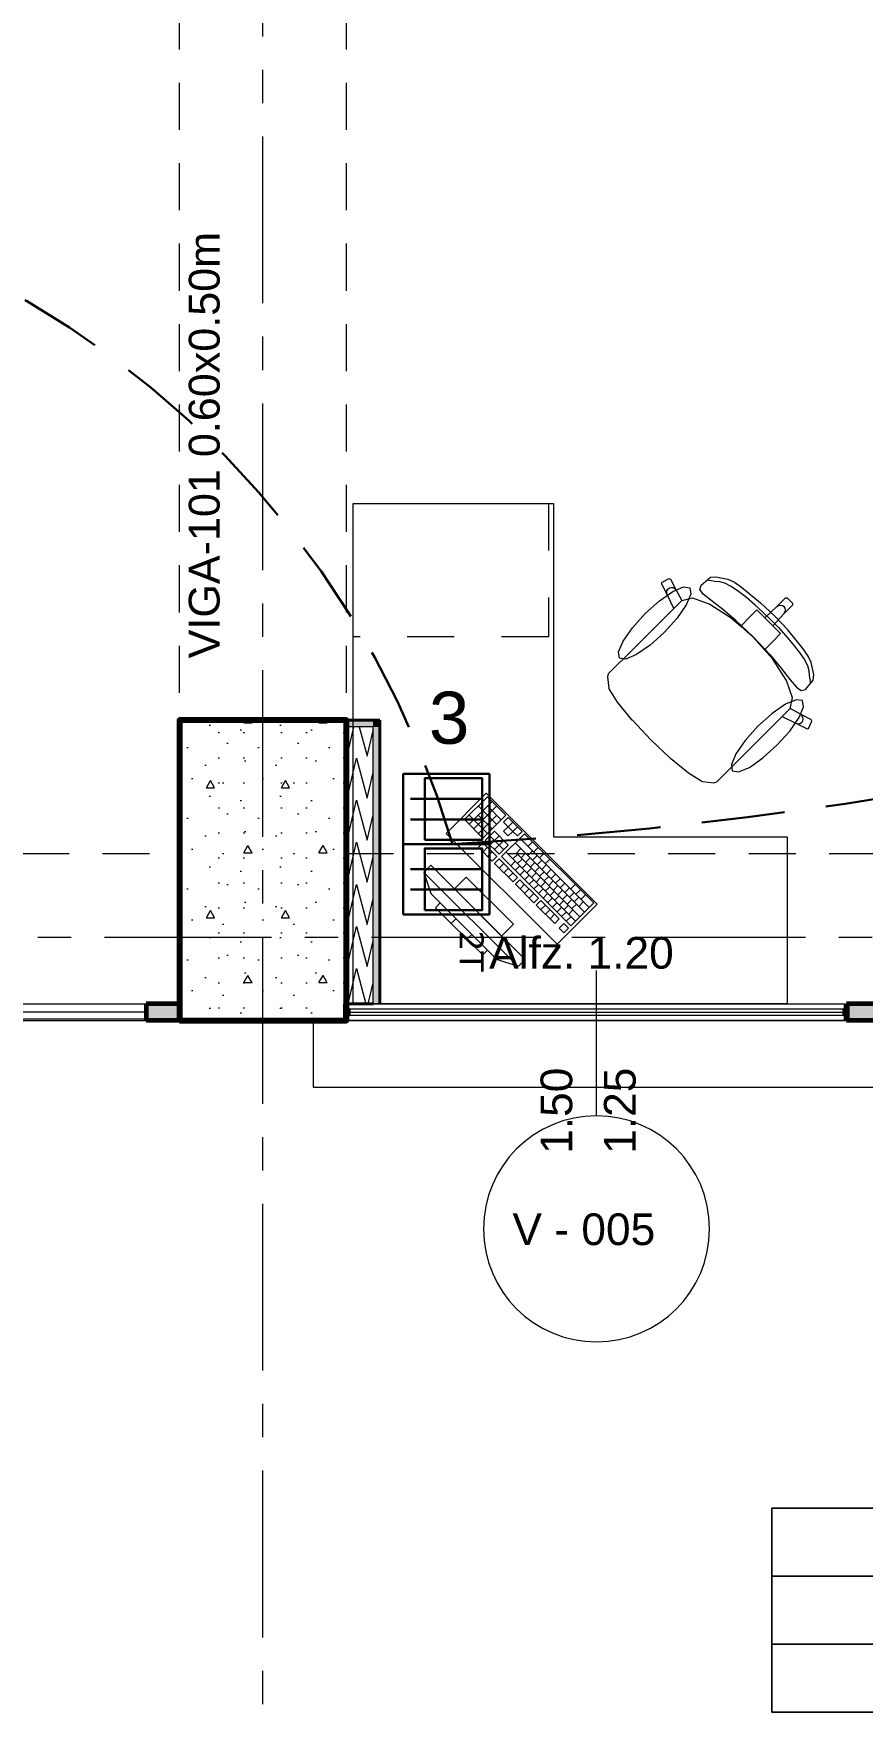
# Model space of a CAD drawing. Header units: inches. Extents: x -19 to 5698, y -728 to 92.
# Drawn here: x 307.13 to 309.62, y 27.62 to 32.66 of the extents above; entities that cross this region are included whole.
import ezdxf

# ---------------------------------------------------------------- set-up
doc = ezdxf.new("R2010")
doc.units = ezdxf.units.IN
doc.header["$MEASUREMENT"] = 0
doc.set_wipeout_variables(frame=1)
for name, pattern in [('HIDDEN', [0.375, 0.25, -0.125]), ('Hidden Line', [0.195611, 0.141111, -0.0545]), ('Punto & Raya', [0.65, 0.5, -0.075, 0, -0.075]), ('Rayas', [0.282222, 0.141111, -0.141111]), ('Wipeout_Contour', [1, 0, -1])]:
    doc.linetypes.add(name, pattern=pattern)
doc.layers.get('0').update_dxf_attribs({"color": 61})
doc.layers.add('00 conduct tomacorr', color=120, linetype='HIDDEN', lineweight=30)
doc.layers.add('00 IE LUZ EMERGENCIA', color=253, linetype='Continuous', lineweight=0)
for name, color, linetype in [('02 _ ARQ _ ALB _ Ejes Generales', 251, 'Continuous'), ('02 _ ARQ _ ALB _ Muros Interiores', 7, 'Continuous'), ('02 _ ARQ _ ZON _ Espacio.3D', 7, 'Continuous'), ('08 _ STR _ EXT _ 06 Columnas', 7, 'Continuous'), ('08 _ STR _ EXT _ 09 Vigas', 251, 'Continuous'), ('Acabado - Muros', 7, 'Continuous'), ('Estructura - 04 MURO', 7, 'Continuous'), ('Interior - Mobiliario', 7, 'Continuous'), ('Notas - Etiquetas', 7, 'Continuous')]:
    doc.layers.add(name, color=color, linetype=linetype)
doc.styles.add('Annotative', font='arial.ttf')
doc.styles.add('Estilo_Generado_4', font='swisse.ttf')
doc.dimstyles.new('Estilo_Generado__8', dxfattribs={"dimtxt": 0.18, "dimasz": 0.0912, "dimexe": 0.18, "dimexo": 0.0625, "dimgap": 0, "dimtad": 0, "dimtih": 1, "dimtoh": 1, "dimdec": 4, "dimzin": 0, "dimdsep": 46, "dimcen": 0.09, "dimadec": 0, "dimazin": 0, "dimtfac": 1, "dimtdec": 4, "dimtmove": 0, "dimatfit": 3, "dimldrblk": 'ARROWHEAD_5', "dimfxl": 1, "dimtolj": 1, "dimtzin": 0, "dimarcsym": 0})

# ---------------------------------------------------------------- blocks, each defined once
blk = doc.blocks.new('*X194', base_point=(2412.1771, 0))
at = {"layer": 'Estructura - 04 MURO', "color": 9, "linetype": 'Continuous', "lineweight": 5}
for p, q in [((2442.7944, 30.5473), (2442.8071, 30.5)), ((2442.8111, 30.5), (2442.8271, 30.5688)), ((2442.7511, 30.5), (2442.7523, 30.5052))]:
    blk.add_line(p, q, dxfattribs=at)
blk = doc.blocks.new('*X195', base_point=(2412.1771, 0))
at = {"layer": 'Estructura - 04 MURO', "color": 9, "linetype": 'Continuous', "lineweight": 5}
for p, q in [((2442.7523, 30.5052), (2442.7697, 30.58)), ((2442.7856, 30.58), (2442.7944, 30.5473)), ((2442.7471, 30.5), (2442.7471, 30.5))]:
    blk.add_line(p, q, dxfattribs=at)
blk = doc.blocks.new('*X196', base_point=(2412.1771, 0))
at = {"layer": 'Estructura - 04 MURO', "color": 9, "linetype": 'Continuous', "lineweight": 5}
for p, q in [((2442.7471, 30.5), (2442.7492, 30.492)), ((2442.7492, 30.492), (2442.7511, 30.5)), ((2442.7492, 30.366), (2442.7771, 30.4859)), ((2442.7771, 30.4859), (2442.8092, 30.366)), ((2442.8071, 30.5), (2442.8092, 30.492)), ((2442.8092, 30.492), (2442.8111, 30.5)), ((2442.8092, 30.366), (2442.8271, 30.4428)), ((2442.7471, 30.374), (2442.7492, 30.366)), ((2442.7492, 30.24), (2442.7771, 30.3599)), ((2442.7771, 30.3599), (2442.8092, 30.24)), ((2442.8092, 30.24), (2442.8271, 30.3168)), ((2442.7471, 30.248), (2442.7492, 30.24)), ((2442.7492, 30.114), (2442.7771, 30.2339)), ((2442.7771, 30.2339), (2442.8092, 30.114)), ((2442.8092, 30.114), (2442.8271, 30.1908)), ((2442.7471, 30.122), (2442.7492, 30.114)), ((2442.7492, 29.988), (2442.7771, 30.1079)), ((2442.7771, 30.1079), (2442.8092, 29.988)), ((2442.8092, 29.988), (2442.8271, 30.0648)), ((2442.7471, 29.996), (2442.7492, 29.988)), ((2442.7492, 29.862), (2442.7771, 29.9819)), ((2442.7771, 29.9819), (2442.8092, 29.862)), ((2442.8092, 29.862), (2442.8271, 29.9388)), ((2442.7471, 29.87), (2442.7492, 29.862)), ((2442.7525, 29.75), (2442.7771, 29.8559)), ((2442.7771, 29.8559), (2442.8055, 29.75)), ((2442.8125, 29.75), (2442.8271, 29.8128))]:
    blk.add_line(p, q, dxfattribs=at)
blk = doc.blocks.new('ARROWHEAD_5')
at = {"linetype": 'Continuous', "lineweight": 0}
blk.add_hatch(color=0, dxfattribs=at).paths.add_polyline_path([(-1, 0.2679), (0, 0), (-1, -0.2679)])
at = {"color": 0, "linetype": 'Continuous', "lineweight": 0}
blk.add_line((0, 0), (-1, 0), dxfattribs=at)
blk = doc.blocks.new('CAJA POP UP 6 MODULOS')
at = {"layer": '00 conduct tomacorr', "linetype": 'Continuous'}
for p, q in [((-0.095, -0.165), (-0.095, -0.0151)), ((-0.052, -0.165), (-0.052, -0.0151)), ((0.052, -0.165), (0.052, -0.0151)), ((0.095, -0.165), (0.095, -0.0151)), ((0, -0.165), (0, -0.18))]:
    blk.add_line(p, q, dxfattribs=at)
for points in [[(-0.147, 0), (0.147, 0), (0.147, -0.18), (-0.147, -0.18)], [(0, 0), (0.147, 0), (0.147, -0.18), (0, -0.18)]]:
    blk.add_lwpolyline(points, close=True, dxfattribs=at)
for points in [[(-0.138, -0.045), (-0.009, -0.045), (-0.009, -0.165), (-0.138, -0.165), (-0.138, -0.045)], [(0.009, -0.045), (0.138, -0.045), (0.138, -0.165), (0.009, -0.165), (0.009, -0.045)]]:
    blk.add_lwpolyline(points, dxfattribs=at)
at = {"color": 1, "insert": (-0.1807, -0.168), "char_height": 0.05, "attachment_point": 1, "rotation": 180}
blk.add_mtext_dynamic_manual_height_columns('{\\fVerdana|b0|i0|c0|p34;2T}', width=0.000481, gutter_width=0.1561, heights=[0], dxfattribs=at)

msp = doc.modelspace()

# ---------------------------------------------------------------- hatches: boundary and pattern name
at = {"layer": '08 _ STR _ EXT _ 06 Columnas', "linetype": 'Continuous', "lineweight": 9}
h = msp.add_hatch(dxfattribs=at)
h.set_pattern_fill('HORMIGÓN_EN_MASA_0002', style=0, pattern_type=2)
h.set_pattern_definition([(0, (277.50006, 1e-08), (0, 0.3897114), [0.024375, -0.200625]), (0, (277.61256, 0.19486), (0, 0.3897114), [0.024375, -0.200625]), (60, (277.50006, 1e-08), (-0.3375, 0.1948557), [0.024375, -0.200625]), (60, (277.72506, 1e-08), (-0.3375, 0.1948557), [0.024375, -0.200625]), (120, (277.52444, 1e-08), (0.3375, 0.1948557), [0.024375, -0.200625]), (120, (277.74944, 1e-08), (0.3375, 0.1948557), [0.024375, -0.200625]), (0, (277.50006, 0.0375), (0, 0.075), [0, -0.075, 0, -0.1125]), (45, (277.53756, 0.0375), (-0.05303301, 0.05303301), [0, -0.05625, 0, -0.09375])])
h.paths.add_polyline_path([(307.57, 29.7), (308.07, 29.7), (308.07, 30.6), (307.57, 30.6)])
at = {"layer": 'Acabado - Muros', "linetype": 'Continuous', "lineweight": 0}
msp.add_hatch(color=254, dxfattribs=at).paths.add_polyline_path([(309.669, 29.7), (309.669, 29.75), (309.569, 29.75), (309.569, 29.7)])
at = {"layer": 'Estructura - 04 MURO', "linetype": 'Continuous', "lineweight": 9}
for points in [[(308.15, 30.6), (308.07, 30.6), (308.07, 30.58), (308.15, 30.58)], [(308.15, 30.58), (308.17, 30.58), (308.17, 30.6)], [(308.15, 30.58), (308.17, 30.6), (308.15, 30.6)], [(308.15, 30.58), (308.15, 29.75), (308.17, 29.75), (308.17, 30.58)]]:
    msp.add_hatch(color=250, dxfattribs=at).paths.add_polyline_path(points)

# ---------------------------------------------------------------- linework, layer by layer
at = {"layer": '00 conduct tomacorr'}
for centre, radius, start, end in [((305.7041, 29.4394, -0.0007), 2.7974, 16.3796, 115.7847), ((307.6446, 43.2399, -0.0007), 13.0329, 273.26995, 294.05786)]:
    msp.add_arc(centre, radius, start, end, dxfattribs=at)
at = {"layer": '02 _ ARQ _ ALB _ Ejes Generales', "color": 251, "linetype": 'Punto & Raya', "lineweight": 13, "true_color": 0x636466}
for p, q in [((307.82, 3.05), (307.82, 44.9)), ((283.3455, 29.95), (332.07, 29.95))]:
    msp.add_line(p, q, dxfattribs=at)
at = {"layer": '02 _ ARQ _ ALB _ Muros Interiores', "color": 165, "linetype": 'Continuous', "lineweight": 15}
for p, q in [((308.8195, 29.4137), (308.8195, 29.85)), ((308.0695, 29.75), (309.5695, 29.75)), ((308.0795, 29.735), (309.5595, 29.735)), ((308.0795, 29.725), (309.5595, 29.725)), ((308.0695, 29.7), (309.5695, 29.7)), ((309.5595, 29.715), (308.0795, 29.715))]:
    msp.add_line(p, q, dxfattribs=at)
at = {"layer": '02 _ ARQ _ ALB _ Muros Interiores', "color": 7, "linetype": 'Continuous', "lineweight": 80}
for p, q in [((308.0695, 29.735), (308.0695, 29.75)), ((308.0695, 29.735), (308.0695, 29.75)), ((308.0695, 29.715), (308.0695, 29.735)), ((308.0695, 29.715), (308.0695, 29.735)), ((308.0695, 29.715), (308.0695, 29.735)), ((309.5695, 29.735), (309.5695, 29.75)), ((309.5695, 29.735), (309.5695, 29.75)), ((309.5695, 29.715), (309.5695, 29.735)), ((309.5695, 29.715), (309.5695, 29.735)), ((309.5695, 29.715), (309.5695, 29.735)), ((308.0695, 29.7), (308.0695, 29.715)), ((308.0695, 29.7), (308.0695, 29.715)), ((309.5695, 29.7), (309.5695, 29.715)), ((309.5695, 29.7), (309.5695, 29.715))]:
    msp.add_line(p, q, dxfattribs=at)
at = {"layer": '02 _ ARQ _ ALB _ Muros Interiores', "color": 165, "linetype": 'Continuous', "lineweight": 25}
for p, q in [((308.0695, 29.735), (308.0795, 29.735)), ((308.0795, 29.735), (308.0795, 29.715)), ((309.5595, 29.715), (309.5595, 29.735)), ((309.5595, 29.735), (309.5695, 29.735)), ((308.0795, 29.715), (308.0695, 29.715)), ((309.5695, 29.715), (309.5595, 29.715))]:
    msp.add_line(p, q, dxfattribs=at)
at = {"layer": '02 _ ARQ _ ALB _ Muros Interiores', "color": 251, "linetype": 'Continuous', "lineweight": 13, "flags": 128}
msp.add_lwpolyline([(308.4808, 29.075, 1), (309.1583, 29.075, 1)], format="xyb", close=True, dxfattribs=at)
at = {"layer": '02 _ ARQ _ ZON _ Espacio.3D', "color": 251, "linetype": 'Continuous', "lineweight": 13}
for p, q in [((311.3833, 28.2371), (309.3452, 28.2371)), ((309.3452, 28.2371), (309.3452, 27.6263)), ((309.3452, 28.2371), (311.3833, 28.2371)), ((309.3452, 28.0335), (309.3452, 28.2371)), ((311.3833, 28.0335), (309.3452, 28.0335)), ((309.3452, 28.0335), (311.3833, 28.0335)), ((309.3452, 27.8299), (309.3452, 28.0335)), ((311.3833, 27.8299), (309.3452, 27.8299)), ((309.3452, 27.8299), (311.3833, 27.8299)), ((309.3452, 27.6263), (309.3452, 27.8299)), ((309.3452, 27.6263), (311.3833, 27.6263)), ((311.3833, 27.6263), (309.3452, 27.6263))]:
    msp.add_line(p, q, dxfattribs=at)
at = {"layer": '02 _ ARQ _ ZON _ Espacio.3D', "color": 254, "linetype": 'Continuous', "lineweight": 0, "flags": 128}
for points in [[(315.07, 39), (314.57, 39), (314.57, 39.4), (310.7229, 39.4), (310.7234, 39.7505), (308.4643, 39.75), (308.47, 39.4), (308.07, 39.4), (308.07, 39), (307.57, 39), (307.57, 39.7505), (306.294, 39.7505), (306.294, 39.3999), (306.064, 39.4), (306.064, 39.7505), (304.72, 39.75), (304.72, 29.75), (307.57, 29.75), (307.57, 30.6), (308.07, 30.6), (308.07, 29.75), (314.5697, 29.75), (314.57, 30.6), (315.07, 30.6)], [(324.17, 27), (324.17, 29.7), (300.57, 29.7), (297.57, 29.7), (297.5701, 17.4)]]:
    msp.add_lwpolyline(points, dxfattribs=at)
at = {"layer": '08 _ STR _ EXT _ 06 Columnas', "color": 7, "linetype": 'Continuous', "lineweight": 80, "flags": 128}
msp.add_lwpolyline([(307.57, 29.7), (308.07, 29.7), (308.07, 30.6), (307.57, 30.6)], close=True, dxfattribs=at)
at = {"layer": '08 _ STR _ EXT _ 09 Vigas', "color": 251, "linetype": 'Hidden Line', "lineweight": 13, "true_color": 0x636466}
for p, q in [((307.57, 30.2), (307.57, 39.4)), ((308.07, 30.2), (308.07, 39.4)), ((301.07, 30.2), (307.57, 30.2)), ((308.07, 30.2), (314.57, 30.2)), ((308.07, 29.7), (307.57, 29.7)), ((308.07, 29.7), (321.57, 29.7))]:
    msp.add_line(p, q, dxfattribs=at)
at = {"layer": 'Acabado - Muros', "color": 7, "linetype": 'Continuous', "lineweight": 60}
for p, q in [((307.57, 29.75), (307.57, 29.7)), ((309.669, 29.75), (309.569, 29.75)), ((309.569, 29.75), (309.569, 29.7)), ((309.669, 29.7), (309.569, 29.7))]:
    msp.add_line(p, q, dxfattribs=at)
at = {"layer": 'Estructura - 04 MURO', "color": 143, "linetype": 'Continuous', "lineweight": 5}
for p, q in [((308.15, 30.58), (308.07, 30.58)), ((308.15, 30.5), (308.15, 30.58)), ((308.15, 30.5), (308.15, 30.58)), ((308.15, 29.75), (308.15, 30.5))]:
    msp.add_line(p, q, dxfattribs=at)
at = {"layer": 'Estructura - 04 MURO', "color": 7, "linetype": 'Continuous', "lineweight": 40, "flags": 128}
for points in [[(308.17, 30.6), (308.07, 30.6)], [(308.17, 30.6), (308.17, 30.58)], [(308.17, 29.75), (308.17, 30.58)], [(308.15, 29.75), (308.07, 29.75)]]:
    msp.add_lwpolyline(points, dxfattribs=at)
at = {"layer": 'Interior - Mobiliario', "color": 175, "linetype": 'Rayas', "lineweight": 13}
for p, q in [((308.6755, 31.25), (308.6755, 30.85)), ((308.6755, 30.85), (308.0905, 30.85))]:
    msp.add_line(p, q, dxfattribs=at)
at = {"layer": 'Interior - Mobiliario', "color": 175, "linetype": 'Continuous', "lineweight": 13}
for p, q in [((309.0159, 31.0138), (309.0373, 31.0247)), ((309.0373, 31.0247), (309.0413, 31.0233)), ((309.1327, 31.0053), (309.1606, 31.0285)), ((309.1606, 31.0285), (309.1773, 31.0304)), ((309.1773, 31.0304), (309.2135, 31.0226)), ((309.0146, 31.0098), (309.0159, 31.0138)), ((309.0316, 30.9767), (309.0146, 31.0098)), ((309.03, 30.9824), (309.0307, 30.9882)), ((309.0316, 30.9767), (309.03, 30.9824)), ((309.0307, 30.9882), (309.0335, 30.9933)), ((309.0512, 30.9349), (309.0316, 30.9767)), ((309.0335, 30.9933), (309.0381, 30.9969)), ((309.0381, 30.9969), (309.0437, 30.9984)), ((309.0413, 31.0233), (309.0583, 30.9902)), ((309.0437, 30.9984), (309.0495, 30.9977)), ((309.0495, 30.9977), (309.0547, 30.9948)), ((309.0547, 30.9948), (309.0583, 30.9902)), ((309.0583, 30.9902), (309.0756, 30.9592)), ((309.1293, 30.9924), (309.1327, 31.0053)), ((309.1393, 30.9781), (309.1293, 30.9924)), ((309.1616, 30.9595), (309.1393, 30.9781)), ((309.1553, 31.0189), (309.1508, 31.0197)), ((309.1633, 31.0181), (309.1553, 31.0189)), ((309.1741, 31.016), (309.1633, 31.0181)), ((309.1895, 31.0149), (309.1741, 31.016)), ((309.2042, 31.011), (309.1895, 31.0149)), ((309.2231, 31.001), (309.2042, 31.011)), ((309.2135, 31.0226), (309.2327, 31.0136)), ((309.2449, 30.9862), (309.2231, 31.001)), ((309.2327, 31.0136), (309.2544, 30.9987)), ((309.2687, 30.9676), (309.2449, 30.9862)), ((309.2544, 30.9987), (309.3111, 30.9519)), ((308.9033, 30.7871), (309.0512, 30.9349)), ((309.0754, 30.9592), (309.0512, 30.9349)), ((309.0754, 30.9592), (309.0756, 30.9592)), ((309.0756, 30.9592), (309.1076, 30.9667)), ((309.1076, 30.9667), (309.1595, 30.9483)), ((309.1595, 30.9483), (309.2234, 30.907)), ((309.1978, 30.9315), (309.1616, 30.9595)), ((309.2371, 30.8988), (309.1978, 30.9315)), ((309.2935, 30.9464), (309.2687, 30.9676)), ((309.2789, 30.9096), (309.3, 30.9307)), ((309.3181, 30.9239), (309.2935, 30.9464)), ((309.3, 30.9307), (309.3237, 30.9071)), ((309.3111, 30.9519), (309.3533, 30.9128)), ((309.3416, 30.9011), (309.3181, 30.9239)), ((309.3237, 30.9071), (309.3602, 30.9411)), ((309.3602, 30.9411), (309.3863, 30.9672)), ((309.3602, 30.9411), (309.3651, 30.9443)), ((309.3651, 30.9443), (309.3708, 30.9454)), ((309.3708, 30.9454), (309.3766, 30.9442)), ((309.3766, 30.9442), (309.3815, 30.941)), ((309.3847, 30.9361), (309.3815, 30.941)), ((309.3816, 30.9197), (309.4076, 30.9458)), ((309.3816, 30.9197), (309.3848, 30.9246)), ((309.3859, 30.9303), (309.3847, 30.9361)), ((309.3848, 30.9246), (309.3859, 30.9303)), ((309.3863, 30.9672), (309.3905, 30.9671)), ((309.3905, 30.9671), (309.3991, 30.9586)), ((309.4076, 30.9501), (309.3991, 30.9586)), ((309.4076, 30.9458), (309.4076, 30.9501)), ((309.2234, 30.907), (309.2515, 30.8822)), ((309.2898, 30.8493), (309.2371, 30.8988)), ((309.2515, 30.8822), (309.2789, 30.9096)), ((309.2515, 30.8822), (309.2894, 30.8489)), ((309.3237, 30.9071), (309.3356, 30.8951)), ((309.3476, 30.8832), (309.3356, 30.8951)), ((309.3416, 30.9011), (309.3644, 30.8776)), ((309.3476, 30.8832), (309.3816, 30.9197)), ((309.3712, 30.8596), (309.3476, 30.8832)), ((309.3924, 30.8706), (309.3533, 30.9128)), ((309.3644, 30.8776), (309.3869, 30.853)), ((309.3227, 30.811), (309.2894, 30.8489)), ((309.2898, 30.8493), (309.3393, 30.7966)), ((309.3227, 30.811), (309.3501, 30.8384)), ((309.3501, 30.8384), (309.3712, 30.8596)), ((309.3869, 30.853), (309.4081, 30.8282)), ((309.4392, 30.8139), (309.3924, 30.8706)), ((309.4081, 30.8282), (309.4267, 30.8044)), ((308.8778, 30.7616), (308.9033, 30.7871)), ((309.3475, 30.7829), (309.3227, 30.811)), ((309.3393, 30.7966), (309.372, 30.7573)), ((309.3888, 30.7191), (309.3475, 30.7829)), ((309.4267, 30.8044), (309.4415, 30.7826)), ((309.4541, 30.7922), (309.4392, 30.8139)), ((309.4415, 30.7826), (309.4515, 30.7637)), ((309.4631, 30.773), (309.4541, 30.7922)), ((309.4709, 30.7368), (309.4631, 30.773)), ((308.853, 30.7303), (308.8559, 30.7396)), ((308.857, 30.6964), (308.853, 30.7303)), ((308.8559, 30.7396), (308.8778, 30.7616)), ((309.372, 30.7573), (309.3999, 30.7211)), ((309.4515, 30.7637), (309.4554, 30.749)), ((309.4554, 30.749), (309.4565, 30.7336)), ((309.4565, 30.7336), (309.4586, 30.7228)), ((309.4586, 30.7228), (309.4593, 30.7148)), ((309.469, 30.7201), (309.4709, 30.7368)), ((308.8579, 30.6943), (308.857, 30.6964)), ((308.8828, 30.6542), (308.8579, 30.6943)), ((309.4071, 30.6671), (309.3888, 30.7191)), ((309.3999, 30.7211), (309.4186, 30.6988)), ((309.4186, 30.6988), (309.4329, 30.6888)), ((309.4329, 30.6888), (309.4458, 30.6922)), ((309.4458, 30.6922), (309.469, 30.7201)), ((309.4593, 30.7148), (309.4601, 30.7103)), ((308.9264, 30.6006), (308.8828, 30.6542)), ((309.3997, 30.6349), (309.3754, 30.6107)), ((309.3997, 30.6351), (309.4071, 30.6671)), ((309.3997, 30.6349), (309.3997, 30.6351)), ((309.4307, 30.6178), (309.3997, 30.6351)), ((308.9271, 30.5997), (308.9264, 30.6006)), ((308.9819, 30.5414), (308.9271, 30.5997)), ((309.2276, 30.4628), (309.3754, 30.6107)), ((309.3754, 30.6107), (309.4172, 30.5911)), ((309.4172, 30.5911), (309.4228, 30.5895)), ((309.4172, 30.5911), (309.4503, 30.5741)), ((309.4228, 30.5895), (309.4287, 30.5902)), ((309.4287, 30.5902), (309.4338, 30.593)), ((309.4353, 30.6142), (309.4307, 30.6178)), ((309.4638, 30.6009), (309.4307, 30.6178)), ((309.4338, 30.593), (309.4374, 30.5976)), ((309.4382, 30.6091), (309.4353, 30.6142)), ((309.4374, 30.5976), (309.4389, 30.6032)), ((309.4389, 30.6032), (309.4382, 30.6091)), ((309.4503, 30.5741), (309.4543, 30.5754)), ((309.4543, 30.5754), (309.4651, 30.5968)), ((309.4651, 30.5968), (309.4638, 30.6009)), ((308.9819, 30.5414), (309.0402, 30.4866)), ((309.0402, 30.4866), (309.0411, 30.4859)), ((309.0411, 30.4859), (309.0947, 30.4423)), ((309.0947, 30.4423), (309.1348, 30.4174)), ((309.1801, 30.4154), (309.2021, 30.4373)), ((309.2021, 30.4373), (309.2276, 30.4628)), ((308.4925, 30.3705), (308.4239, 30.3019)), ((308.5478, 30.3151), (308.4925, 30.3705)), ((309.1348, 30.4174), (309.1369, 30.4165)), ((309.1369, 30.4165), (309.1708, 30.4125)), ((309.1708, 30.4125), (309.1801, 30.4154)), ((308.5063, 30.3566), (308.4377, 30.288)), ((308.5202, 30.3428), (308.4516, 30.2742)), ((308.5204, 30.2876), (308.465, 30.343)), ((308.5341, 30.3014), (308.4926, 30.3429)), ((308.4239, 30.3019), (308.4793, 30.2465)), ((308.493, 30.2602), (308.4376, 30.3156)), ((308.5067, 30.2739), (308.4652, 30.3155)), ((308.5203, 30.3152), (308.4654, 30.2604)), ((308.4793, 30.2465), (308.5478, 30.3151)), ((308.5548, 30.3081), (308.5411, 30.2944)), ((308.5411, 30.2944), (308.5549, 30.2806)), ((308.5549, 30.2806), (308.5412, 30.2669)), ((308.5963, 30.2666), (308.5548, 30.3081)), ((308.5686, 30.2943), (308.5549, 30.2806)), ((308.5688, 30.2667), (308.5549, 30.2806)), ((308.5825, 30.2805), (308.5688, 30.2667)), ((308.4793, 30.2327), (308.4656, 30.219)), ((308.4656, 30.219), (308.5072, 30.1775)), ((308.5209, 30.1912), (308.4793, 30.2327)), ((308.4932, 30.2189), (308.4795, 30.2052)), ((308.5136, 30.267), (308.4862, 30.2396)), ((308.4862, 30.2396), (308.5277, 30.198)), ((308.5415, 30.2118), (308.4999, 30.2533)), ((308.5275, 30.2532), (308.5001, 30.2257)), ((308.5552, 30.2255), (308.5136, 30.267)), ((308.5413, 30.2393), (308.5139, 30.2119)), ((308.5277, 30.198), (308.5552, 30.2255)), ((308.6032, 30.2597), (308.5347, 30.1911)), ((308.5412, 30.2669), (308.555, 30.253)), ((308.555, 30.253), (308.5688, 30.2667)), ((308.5688, 30.2667), (308.5826, 30.2529)), ((308.7835, 30.0245), (308.5758, 30.2323)), ((308.5826, 30.2529), (308.5963, 30.2666)), ((308.7972, 30.0383), (308.5895, 30.246)), ((308.811, 30.052), (308.6032, 30.2597)), ((308.6275, 30.2354), (308.6138, 30.2217)), ((308.507, 30.205), (308.4933, 30.1913)), ((308.5072, 30.1775), (308.5209, 30.1912)), ((308.5278, 30.1843), (308.5141, 30.1705)), ((308.5141, 30.1705), (308.5695, 30.1152)), ((308.5832, 30.1289), (308.5278, 30.1843)), ((308.5417, 30.1704), (308.5279, 30.1567)), ((308.5347, 30.1911), (308.7424, 29.9834)), ((308.7561, 29.9971), (308.5484, 30.2048)), ((308.5761, 30.1771), (308.5624, 30.1634)), ((308.5829, 30.1978), (308.5692, 30.1841)), ((308.5931, 30.2149), (308.5794, 30.2012)), ((308.7698, 30.0108), (308.5794, 30.2012)), ((308.5967, 30.1839), (308.583, 30.1702)), ((308.607, 30.2011), (308.5933, 30.1874)), ((308.6106, 30.1701), (308.5969, 30.1564)), ((308.6208, 30.1873), (308.6071, 30.1735)), ((308.6276, 30.2079), (308.6139, 30.1942)), ((308.6347, 30.1734), (308.621, 30.1597)), ((308.6415, 30.194), (308.6277, 30.1803)), ((308.6448, 30.2181), (308.6311, 30.2044)), ((308.6553, 30.1802), (308.6416, 30.1665)), ((308.6621, 30.2008), (308.6484, 30.1871)), ((308.6794, 30.1835), (308.6657, 30.1698)), ((308.3228, 30.1651), (308.3016, 30.1439)), ((308.3016, 30.1439), (308.5844, 29.8611)), ((308.3016, 30.1439), (308.3228, 30.0803)), ((308.6056, 29.8823), (308.3228, 30.1651)), ((308.4289, 30.1298), (308.3935, 30.0944)), ((308.5703, 29.9884), (308.4289, 30.1298)), ((308.5555, 30.1566), (308.5418, 30.1428)), ((308.5694, 30.1427), (308.5556, 30.129)), ((308.5695, 30.1152), (308.5832, 30.1289)), ((308.5899, 30.1633), (308.5762, 30.1496)), ((308.5901, 30.1219), (308.5764, 30.1082)), ((308.6038, 30.1494), (308.5901, 30.1357)), ((308.6455, 30.0666), (308.5901, 30.1219)), ((308.6176, 30.1356), (308.6039, 30.1219)), ((308.6244, 30.1562), (308.6107, 30.1425)), ((308.6315, 30.1217), (308.6178, 30.108)), ((308.6383, 30.1424), (308.6245, 30.1287)), ((308.6485, 30.1596), (308.6348, 30.1458)), ((308.6521, 30.1285), (308.6384, 30.1148)), ((308.6624, 30.1457), (308.6486, 30.132)), ((308.6691, 30.1663), (308.6554, 30.1526)), ((308.6762, 30.1319), (308.6625, 30.1181)), ((308.683, 30.1525), (308.6693, 30.1388)), ((308.6901, 30.118), (308.6763, 30.1043)), ((308.6968, 30.1387), (308.6831, 30.1249)), ((308.7107, 30.1248), (308.697, 30.1111)), ((308.5208, 29.8823), (308.3228, 30.0803)), ((308.3935, 30.0944), (308.5349, 29.953)), ((308.5764, 30.1082), (308.6318, 30.0528)), ((308.604, 30.1081), (308.5903, 30.0944)), ((308.6178, 30.0942), (308.6041, 30.0805)), ((308.6317, 30.0804), (308.618, 30.0667)), ((308.6453, 30.1079), (308.6316, 30.0942)), ((308.6592, 30.094), (308.6455, 30.0803)), ((308.666, 30.1147), (308.6522, 30.101)), ((308.673, 30.0802), (308.6593, 30.0665)), ((308.6798, 30.1008), (308.6661, 30.0871)), ((308.6937, 30.087), (308.6799, 30.0733)), ((308.7039, 30.1042), (308.6902, 30.0905)), ((308.7075, 30.0731), (308.6938, 30.0594)), ((308.7177, 30.0903), (308.704, 30.0766)), ((308.7245, 30.111), (308.7108, 30.0972)), ((308.7316, 30.0765), (308.7179, 30.0628)), ((308.7384, 30.0971), (308.7247, 30.0834)), ((308.7522, 30.0833), (308.7385, 30.0695)), ((308.7556, 30.1074), (308.7418, 30.0936)), ((308.7661, 30.0694), (308.7524, 30.0557)), ((308.7711, 30.0918), (308.7574, 30.0781)), ((308.7867, 30.0762), (308.773, 30.0625)), ((308.3511, 30.052), (308.3369, 30.0379)), ((308.3369, 30.0379), (308.4784, 29.8964)), ((308.4925, 29.9106), (308.3511, 30.052)), ((308.6318, 30.0528), (308.6455, 30.0666)), ((308.6524, 30.0596), (308.6387, 30.0459)), ((308.6387, 30.0459), (308.6941, 29.9905)), ((308.7078, 30.0042), (308.6524, 30.0596)), ((308.6663, 30.0458), (308.6526, 30.0321)), ((308.6801, 30.0319), (308.6664, 30.0182)), ((308.6869, 30.0664), (308.6731, 30.0526)), ((308.694, 30.0181), (308.6803, 30.0044)), ((308.7007, 30.0525), (308.687, 30.0388)), ((308.7146, 30.0387), (308.7008, 30.0249)), ((308.7213, 30.0593), (308.7076, 30.0456)), ((308.7284, 30.0248), (308.7147, 30.0111)), ((308.7352, 30.0454), (308.7215, 30.0317)), ((308.7454, 30.0626), (308.7317, 30.0489)), ((308.749, 30.0316), (308.7353, 30.0179)), ((308.7424, 29.9834), (308.811, 30.052)), ((308.7593, 30.0488), (308.7456, 30.0351)), ((308.7799, 30.0556), (308.7662, 30.0419)), ((308.3982, 30.0049), (308.3841, 29.9907)), ((308.5349, 29.953), (308.5703, 29.9884)), ((308.6941, 29.9905), (308.7078, 30.0042)), ((308.7217, 29.9904), (308.708, 29.9767)), ((308.708, 29.9767), (308.7218, 29.9628)), ((308.7355, 29.9765), (308.7217, 29.9904)), ((308.7218, 29.9628), (308.7355, 29.9765)), ((308.7423, 30.011), (308.7285, 29.9972)), ((308.4454, 29.9577), (308.4312, 29.9436)), ((308.4784, 29.8964), (308.4925, 29.9106)), ((308.5844, 29.8611), (308.5208, 29.8823)), ((308.5844, 29.8611), (308.6056, 29.8823))]:
    msp.add_line(p, q, dxfattribs=at)
at = {"layer": 'Interior - Mobiliario', "color": 175, "linetype": 'Continuous', "lineweight": 13, "flags": 128}
for points in [[(308.0905, 29.75), (308.0905, 31.25), (308.6905, 31.25), (308.6905, 30.25), (309.3905, 30.25), (309.3905, 29.75)], [(308.9654, 30.9198), (309.0079, 30.958), (309.0482, 30.986), (309.0803, 30.9996), (309.0992, 30.9967), (309.1021, 30.9778), (309.0885, 30.9458), (309.0605, 30.9054), (309.0223, 30.8629), (308.9798, 30.8248), (308.9395, 30.7968), (308.9074, 30.7831), (308.8885, 30.786), (308.8856, 30.8049), (308.8992, 30.837), (308.9272, 30.8774)], [(309.3603, 30.5249), (309.3985, 30.5674), (309.4265, 30.6078), (309.4401, 30.6398), (309.4372, 30.6587), (309.4183, 30.6616), (309.3863, 30.648), (309.3459, 30.62), (309.3034, 30.5818), (309.2653, 30.5394), (309.2372, 30.499), (309.2236, 30.4669), (309.2265, 30.448), (309.2454, 30.4451), (309.2775, 30.4587), (309.3178, 30.4868)], [(308.7011, 29.9283), (308.8213, 30.0485), (308.489, 30.3808), (308.3688, 30.2606)], [(307.97, 29.5), (309.669, 29.5), (309.669, 29.7), (307.97, 29.7)]]:
    msp.add_lwpolyline(points, close=True, dxfattribs=at)

# ---------------------------------------------------------------- block references
at = {"layer": '00 conduct tomacorr', "xscale": 1.432830642179531, "yscale": 1.432830642179531, "zscale": 1.432830642179531, "rotation": 89.99999999999997}
msp.add_blockref('CAJA POP UP 6 MODULOS', (308.2405, 30.2283, -0.0004), dxfattribs=at)
at = {"layer": 'Estructura - 04 MURO', "color": 7, "lineweight": 80}
for name in ['*X195', '*X194', '*X196']:
    msp.add_blockref(name, (277.5001, 0), dxfattribs=at)

# ---------------------------------------------------------------- texts
at = {"layer": '00 IE LUZ EMERGENCIA', "style": 'Annotative'}
msp.add_attdef('3', (308.3172, 30.5294, -0.0007), '', height=0.1562, dxfattribs=at)
at = {"layer": '02 _ ARQ _ ALB _ Muros Interiores', "color": 5, "lineweight": 25, "char_height": 0.095, "attachment_point": 7, "style": 'Estilo_Generado_4'}
for s, insert in [('\\A1;{\\pql;\\pt0;\\fSwis721 Ex BT|b0|i0|c0|p34;Alfz. 1.20\\fSwis721 Ex BT|b0|i0|c0|p34;\\A1{\\H.66x;\\S^  ;}\\fSwis721 Ex BT|b0|i0|c0|p34;\\fSwis721 Ex BT|b0|i0|c0|p34;}', (308.4977, 29.8275)), ('\\A1;{\\pql;\\pt0;\\fSwis721 Ex BT|b0|i0|c0|p34;V - 005\\fSwis721 Ex BT|b0|i0|c0|p34;\\fSwis721 Ex BT|b0|i0|c0|p34;\\fSwis721 Ex BT|b0|i0|c0|p34;}', (308.5676, 29.025))]:
    msp.add_mtext(s, dxfattribs=dict(at, insert=insert))
at = {"layer": '02 _ ARQ _ ALB _ Muros Interiores', "color": 5, "lineweight": 25, "char_height": 0.095, "attachment_point": 7, "rotation": 90, "style": 'Estilo_Generado_4'}
for s, insert in [('\\A1;{\\pql;\\pt0;\\fSwis721 Ex BT|b0|i0|c0|p34;1.50\\fSwis721 Ex BT|b0|i0|c0|p34;\\A1{\\H.66x;\\S^  ;}\\fSwis721 Ex BT|b0|i0|c0|p34;\\fSwis721 Ex BT|b0|i0|c0|p34;}', (308.7745, 29.3)), ('\\A1;{\\pql;\\pt0;\\fSwis721 Ex BT|b0|i0|c0|p34;1.25\\fSwis721 Ex BT|b0|i0|c0|p34;\\A1{\\H.66x;\\S^  ;}\\fSwis721 Ex BT|b0|i0|c0|p34;\\fSwis721 Ex BT|b0|i0|c0|p34;}', (308.9645, 29.3))]:
    msp.add_mtext(s, dxfattribs=dict(at, insert=insert))
at = {"layer": 'Notas - Etiquetas', "color": 171, "linetype": 'Continuous', "lineweight": 13, "insert": (307.5976, 30.7855), "char_height": 0.0925, "attachment_point": 1, "rotation": 90, "style": 'Estilo_Generado_4'}
msp.add_mtext('\\A1;{\\pql;\\fSwis721 Ex BT|b0|i0|c0|p34;VIGA-101\\fSwis721 Ex BT|b0|i0|c0|p34; \\fSwis721 Ex BT|b0|i0|c0|p34;0.60\\fSwis721 Ex BT|b0|i0|c0|p34;x\\fSwis721 Ex BT|b0|i0|c0|p34;0.50\\fSwis721 Ex BT|b0|i0|c0|p34;m}', dxfattribs=at)

# ---------------------------------------------------------------- leaders
at = {"layer": 'Notas - Etiquetas', "color": 144, "linetype": 'Continuous', "lineweight": 13, "annotation_type": 0, "has_hookline": 1, "hookline_direction": 1, "text_width": 1.9482}
msp.add_leader([(312.0695, 29.715), (312.0695, 29.4649), (310.0299, 29.4649)], dimstyle='Estilo_Generado__8', dxfattribs=at)

# ---------------------------------------------------------------- next in the draw order: wipeouts: each hides what was drawn before it
at = {"color": 254, "linetype": 'Wipeout_Contour', "lineweight": 0, "ltscale": 9766.412196}
msp.add_wipeout([(307.47, 29.7), (307.47, 29.75), (306.02, 29.75), (306.02, 29.7)], dxfattribs=at).dxf.layer = 'Acabado - Muros'

# ---------------------------------------------------------------- next in the draw order: linework, layer by layer
at = {"layer": 'Acabado - Muros', "color": 251, "linetype": 'Continuous', "lineweight": 13, "flags": 128}
for points in [[(306.02, 29.75), (307.47, 29.75)], [(306.02, 29.7), (307.47, 29.7)]]:
    msp.add_lwpolyline(points, dxfattribs=at)

# ---------------------------------------------------------------- next in the draw order: wipeouts: each hides what was drawn before it
at = {"color": 254, "linetype": 'Wipeout_Contour', "lineweight": 0, "ltscale": 9766.411709}
msp.add_wipeout([(307.47, 29.705), (307.47, 29.725), (306.02, 29.725), (306.02, 29.705)], dxfattribs=at).dxf.layer = 'Acabado - Muros'

# ---------------------------------------------------------------- next in the draw order: hatches: boundary and pattern name
at = {"layer": 'Acabado - Muros', "linetype": 'Continuous', "lineweight": 0}
msp.add_hatch(color=254, dxfattribs=at).paths.add_polyline_path([(307.47, 29.7), (307.57, 29.7), (307.57, 29.75), (307.47, 29.75)])

# ---------------------------------------------------------------- next in the draw order: linework, layer by layer
at = {"layer": '08 _ STR _ EXT _ 09 Vigas', "color": 251, "linetype": 'Hidden Line', "lineweight": 13, "true_color": 0x636466}
msp.add_line((287.07, 29.7), (307.57, 29.7), dxfattribs=at)
at = {"layer": 'Acabado - Muros', "color": 7, "linetype": 'Continuous', "lineweight": 60}
for p, q in [((307.47, 29.75), (307.47, 29.7)), ((307.57, 29.75), (307.47, 29.75)), ((307.57, 29.7), (307.47, 29.7))]:
    msp.add_line(p, q, dxfattribs=at)
at = {"layer": 'Acabado - Muros', "color": 7, "linetype": 'Continuous', "lineweight": 13, "flags": 128}
msp.add_lwpolyline([(307.47, 29.705), (307.47, 29.725), (306.02, 29.725), (306.02, 29.705)], close=True, dxfattribs=at)

doc.saveas('drawing.dxf')
